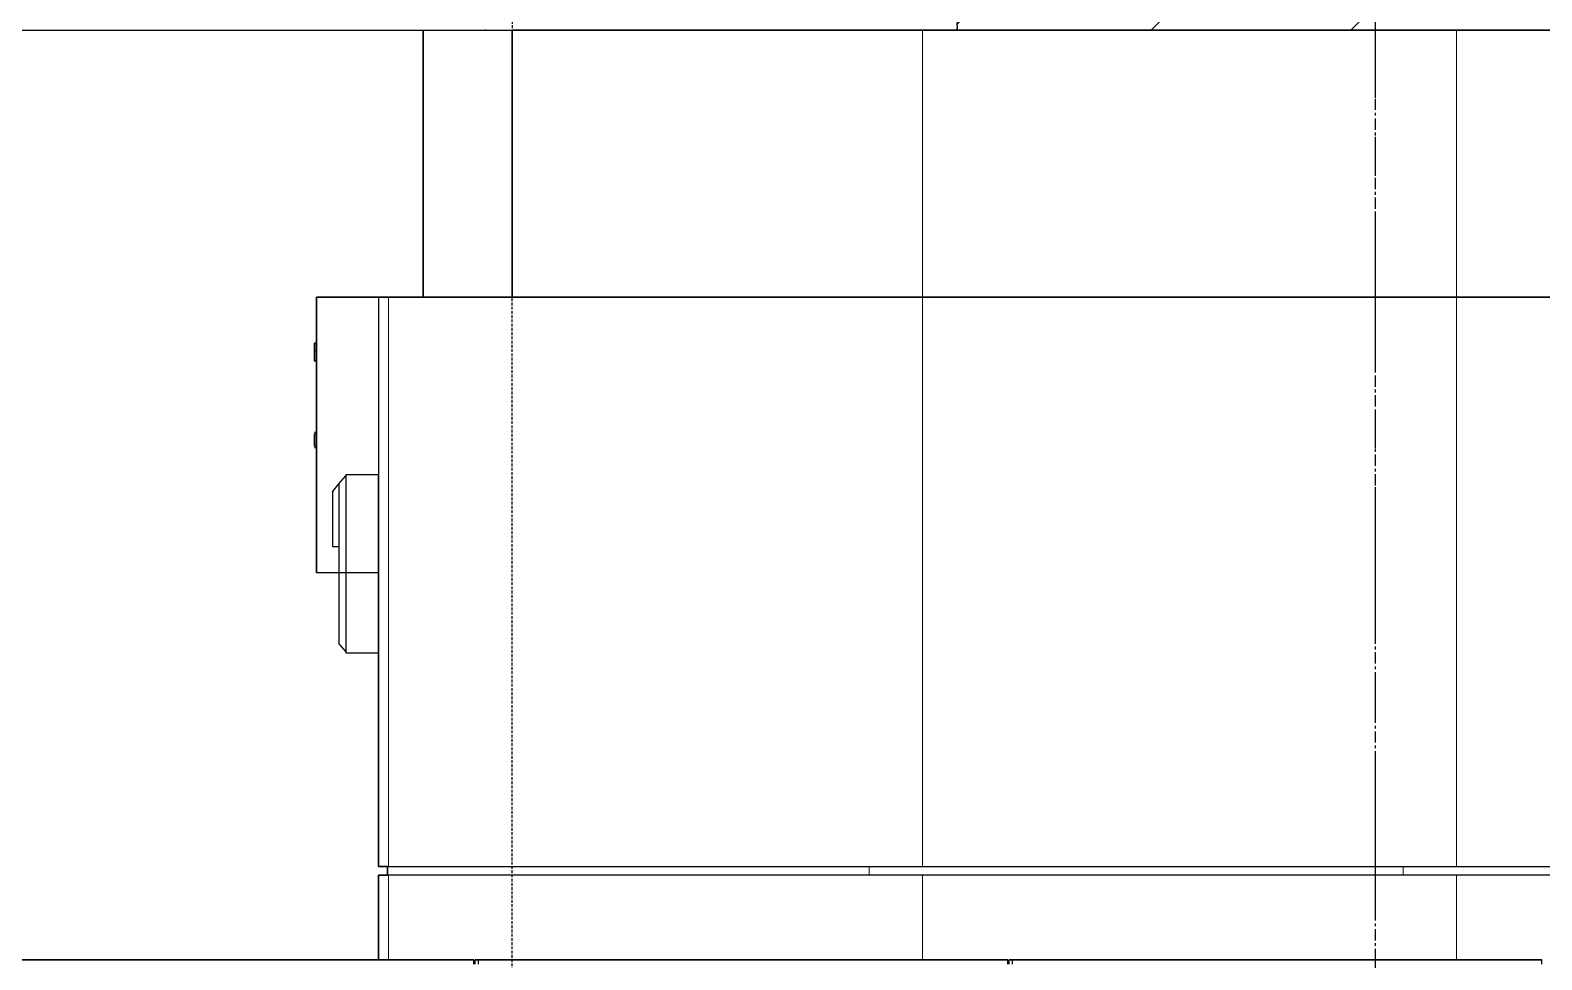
# Model space of a CAD drawing. Header units: millimetres. Extents: x -4391136 to -1798569, y -886572 to -291056.
# Drawn here: x -2376742 to -2375044, y -394585 to -393540 of the extents above; entities that cross this region are included whole.
import ezdxf
from ezdxf.enums import TextEntityAlignment as Align

# ---------------------------------------------------------------- set-up
doc = ezdxf.new("R2010")
doc.units = ezdxf.units.MM
doc.set_wipeout_variables(frame=1)
for name, pattern in [('CENTER', [50.8, 31.75, -6.35, 6.35, -6.35]), ('DPA_Hidden 100', [6, 4, -2]), ('Grid Line', [22.225, 12.7, -3.175, 3.175, -3.175]), ('HIDDEN2', [4.7625, 3.175, -1.5875]), ('TA_GL_000.70000', [1.925, 0.7, -0.175, 0.175, -0.175, 0.7]), ('TA_GL_005.00000', [13.75, 5, -1.25, 1.25, -1.25, 5])]:
    doc.linetypes.add(name, pattern=pattern)
doc.layers.add('000 - 0_HIDE_OBJ_FRAMING_DEF_DIMS', color=7, linetype='Continuous', plot=False)
for name, color, linetype in [('000 - 0_SYM_DWG_GRID-BUBBLE_MAIN_COLOR_1', 7, 'Continuous'), ('000 - 0_SYM_DWG_GRIDLINE_MAIN_COLOR_251', 7, 'Continuous'), ('000 - 0_SYM_DWG_LEVEL_TEXT', 7, 'Continuous'), ('000 - CONCRETE_COL_CUT_COLOR_5', 7, 'Continuous'), ('000 - CONCRETE_COL_WIPEOUT_', 7, 'Continuous'), ('000 - CONCRETE_EX_BUILDING_MAIN_COLOR_1', 7, 'Continuous'), ('000 - CONCRETE_EX_BUILDING_SUB_COLOR_251', 7, 'Continuous'), ('000 - GRID', 7, 'CENTER'), ('Xref-E1-E4$0$E4_Ent2-CRD$0$_Col', 7, 'Continuous')]:
    doc.layers.add(name, color=color, linetype=linetype)
doc.styles.add('Arial', font='arial.ttf', dxfattribs={"height": 1500})
doc.styles.add('Arial_1', font='arial.ttf', dxfattribs={"height": 2000})
doc.styles.add('TA', font='', dxfattribs={"height": 4.5})
doc.styles.get('TA').set_extended_font_data('Cordia New')

# ---------------------------------------------------------------- blocks, each defined once
blk = doc.blocks.new('*U2081')
at = {"layer": '000 - 0_SYM_DWG_GRIDLINE_MAIN_COLOR_251', "color": 7, "linetype": 'ByBlock', "ltscale": 5}
blk.add_line((20, 0), (-295.4, 0), dxfattribs=at)
at = {"color": 7, "style": 'TA', "flags": 1}
blk.add_attdef('LOCATION', (6, -6), '', height=4.5, rotation=270, dxfattribs=at)
at = {"layer": '000 - 0_SYM_DWG_GRID-BUBBLE_MAIN_COLOR_1', "color": 7, "style": 'Arial'}
blk.add_attdef('GRID-HEAD', text='', height=4, rotation=90, dxfattribs=at).set_placement((41.25, 0), align=Align.MIDDLE_CENTER)
blk = doc.blocks.new('*U1703')
at = {"color": 7}
blk.add_point((0, 0), dxfattribs=at)
at = {"layer": '000 - 0_SYM_DWG_LEVEL_TEXT', "color": 7, "style": 'Arial_1'}
for tag, p in [('LV_NAME_1', (-151.775, 11.925)), ('LV_NAME_2', (-151.787, 6.835)), ('LV_NAME_3', (-151.798, 1.744))]:
    blk.add_attdef(tag, p, '', height=3, dxfattribs=at)
blk = doc.blocks.new('*U2085')
at = {"layer": '000 - 0_SYM_DWG_GRIDLINE_MAIN_COLOR_251', "color": 7, "linetype": 'ByBlock', "ltscale": 5}
blk.add_line((20, 0), (-494.694, 0), dxfattribs=at)
at = {"layer": '000 - 0_SYM_DWG_GRIDLINE_MAIN_COLOR_251', "color": 7}
blk.add_point((0, 0), dxfattribs=at)
at = {"color": 7, "style": 'TA', "flags": 1}
blk.add_attdef('LOCATION', (6, -6), '', height=4.5, rotation=270, dxfattribs=at)
blk = doc.blocks.new('W-1-PP17-ENT2_REV00_20260527-170750_ELEVATION_4_DIMS')
at = {"color": 7, "xscale": 50, "yscale": 50, "zscale": 50}
blk.add_blockref('*U1703', (0, 102290), dxfattribs=at)
at = {"layer": '000 - 0_SYM_DWG_GRIDLINE_MAIN_COLOR_251', "color": 7, "linetype": 'TA_GL_005.00000', "xscale": 50, "yscale": 50, "zscale": 50, "rotation": 180}
blk.add_blockref('*U2085', (-1000, 102290), dxfattribs=at)
at = {"layer": '000 - GRID', "color": 7, "linetype": 'TA_GL_000.70000', "xscale": 50.00000000000038, "yscale": 50.00000000000038, "zscale": 50.00000000000038, "rotation": 270}
blk.add_blockref('*U2081', (0, 101070), dxfattribs=at)
blk = doc.blocks.new('W-1-PP17-ENT2_REV00_20260527-170750_ELEVATION_4_ST')
at = {"layer": '000 - CONCRETE_EX_BUILDING_SUB_COLOR_251', "lineweight": -3}
h = blk.add_hatch(dxfattribs=at)
h.set_pattern_fill('ANSI31', scale=50, style=0)
h.paths.add_polyline_path([(-470, 102290), (7230, 102290), (7230, 103500), (-470, 103500)])
at = {"layer": '000 - 0_HIDE_OBJ_FRAMING_DEF_DIMS', "color": 7, "linetype": 'Grid Line'}
blk.add_line((0, 100000), (0, 117795.9), dxfattribs=at)
at = {"layer": '000 - CONCRETE_EX_BUILDING_MAIN_COLOR_1', "color": 7, "linetype": 'HIDDEN2', "lineweight": -3}
for p, q in [((-470, 103500), (-470, 102290)), ((18583.4, 102290), (-970, 102290)), ((-970, 100790), (-970, 102290)), ((-470, 102290), (7230, 102290))]:
    blk.add_line(p, q, dxfattribs=at)
at = {"layer": 'Xref-E1-E4$0$E4_Ent2-CRD$0$_Col', "color": 7, "linetype": 'HIDDEN2', "lineweight": -3}
blk.add_lwpolyline([(-970, 114740), (-970, 102290), (-470, 102290), (-470, 114740)], dxfattribs=at)
blk = doc.blocks.new('DPA-AR_Rectangular - 300x500-29835762-ENTRANCE 2 - ENLARGE ELEVATION 4')
at = {"layer": '000 - CONCRETE_EX_BUILDING_MAIN_COLOR_1', "color": 7}
for p, q in [((495678.9, 102290), (496178.9, 102290)), ((496178.9, 102290), (495678.9, 102290))]:
    blk.add_line(p, q, dxfattribs=at)
blk = doc.blocks.new('DPA-AR_Rectangular - 300x500-V7-ENTRANCE 2 - ENLARGE ELEVATION 4')
at = {"layer": '000 - CONCRETE_EX_BUILDING_MAIN_COLOR_1', "color": 7}
blk.add_line((495978.9, 102290), (495778.9, 102290), dxfattribs=at)
blk = doc.blocks.new('DPA_DR-SG-SW-MESH_Ent2_flip room cal - D36_1100x2150 mm-33969435-ENTRANCE 2 - ENLARGE ELEVATION 4')
at = {"layer": '000 - CONCRETE_EX_BUILDING_MAIN_COLOR_1', "color": 7}
for p, q in [((495678.9, 102290), (495678.9, 101990)), ((495678.9, 101990), (495678.9, 102290)), ((495678.9, 102217.2), (495678.9, 101990)), ((495678.9, 102217.2), (495678.9, 101990))]:
    blk.add_line(p, q, dxfattribs=at)
blk = doc.blocks.new('Earth Pit - Earth Pit-19125014-ENTRANCE 2 - ENLARGE ELEVATION 4')
at = {"layer": '000 - CONCRETE_EX_BUILDING_MAIN_COLOR_1', "color": 7}
for p, q in [((495378.9, 101245), (495078.9, 101245)), ((495078.9, 101245), (495378.9, 101245)), ((495348.9, 101245), (495108.9, 101245)), ((495318.9, 101245), (495138.9, 101245)), ((495288.9, 101245), (495168.9, 101245)), ((495258.9, 101245), (495198.9, 101245))]:
    blk.add_line(p, q, dxfattribs=at)
blk = doc.blocks.new('ACM_TEST BOX - test box-29066912-ENTRANCE 2 - ENLARGE ELEVATION 4')
at = {"layer": '000 - CONCRETE_EX_BUILDING_MAIN_COLOR_1', "color": 7}
for p, q in [((495458.9, 101990), (495458.9, 101680)), ((495458.9, 101680), (495458.9, 101990)), ((495458.9, 101990), (495628.9, 101990)), ((495628.9, 101990), (495458.9, 101990)), ((495456.9, 101937.6), (495456.9, 101938.3)), ((495456.9, 101938.3), (495456.9, 101937.6)), ((495456.9, 101937), (495456.9, 101938.3)), ((495456.9, 101938.3), (495456.9, 101935.5)), ((495458.9, 101938.3), (495456.9, 101938.3)), ((495458.9, 101938.3), (495456.9, 101938.3)), ((495456.9, 101935.5), (495456.9, 101938)), ((495456.9, 101938), (495456.9, 101935.5)), ((495456.9, 101935.5), (495456.9, 101938)), ((495456.9, 101938), (495456.9, 101918.3)), ((495456.9, 101935.5), (495456.9, 101938)), ((495456.9, 101938), (495456.9, 101935.5)), ((495456.9, 101938), (495456.9, 101918.3)), ((495456.9, 101929), (495456.9, 101938)), ((495456.9, 101938), (495456.9, 101933)), ((495456.9, 101932.9), (495456.9, 101938)), ((495456.9, 101938), (495456.9, 101929)), ((495458.9, 101938), (495456.9, 101938)), ((495458.9, 101938), (495456.9, 101938)), ((495458.9, 101938), (495456.9, 101938)), ((495458.9, 101938), (495456.9, 101938)), ((495456.9, 101935.5), (495456.9, 101937.6)), ((495456.9, 101937.6), (495456.9, 101935.7)), ((495456.9, 101935.6), (495456.9, 101937.4)), ((495456.9, 101933.4), (495456.9, 101937)), ((495456.9, 101935), (495456.9, 101935.8)), ((495456.9, 101935.8), (495456.9, 101935)), ((495456.9, 101934), (495456.9, 101935.8)), ((495456.9, 101935.8), (495456.9, 101934.9)), ((495456.9, 101935.7), (495456.9, 101932.9)), ((495456.9, 101933.1), (495456.9, 101935.6)), ((495456.9, 101918.3), (495456.9, 101935.5)), ((495456.9, 101935.5), (495456.9, 101918.3)), ((495456.9, 101929.7), (495456.9, 101935.5)), ((495456.9, 101932.4), (495456.9, 101935.5)), ((495456.9, 101918.3), (495456.9, 101935.5)), ((495456.9, 101935.5), (495456.9, 101918.3)), ((495456.9, 101930), (495456.9, 101935.5)), ((495456.9, 101935.5), (495456.9, 101927.9)), ((495456.9, 101935.3), (495456.9, 101934.3)), ((495456.9, 101932.9), (495456.9, 101935)), ((495456.9, 101935), (495456.9, 101932.4)), ((495456.9, 101934.9), (495456.9, 101932.2)), ((495456.9, 101934.3), (495456.9, 101932.7)), ((495456.9, 101927.9), (495456.9, 101934)), ((495458.9, 101937.6), (495458.9, 101938.3)), ((495458.9, 101938.3), (495458.9, 101937.6)), ((495458.9, 101935.5), (495458.9, 101938.3)), ((495458.9, 101938.3), (495458.9, 101937)), ((495458.9, 101935.5), (495458.9, 101938)), ((495458.9, 101938), (495458.9, 101935.5)), ((495458.9, 101918.3), (495458.9, 101938)), ((495458.9, 101938), (495458.9, 101935.5)), ((495458.9, 101935.5), (495458.9, 101938)), ((495458.9, 101938), (495458.9, 101935.5)), ((495458.9, 101918.3), (495458.9, 101938)), ((495458.9, 101929), (495458.9, 101938)), ((495458.9, 101938), (495458.9, 101932.9)), ((495458.9, 101933), (495458.9, 101938)), ((495458.9, 101938), (495458.9, 101929)), ((495458.9, 101935.7), (495458.9, 101937.6)), ((495458.9, 101937.6), (495458.9, 101935.5)), ((495458.9, 101937.4), (495458.9, 101935.6)), ((495458.9, 101937), (495458.9, 101933.4)), ((495458.9, 101935), (495458.9, 101935.8)), ((495458.9, 101935.8), (495458.9, 101935)), ((495458.9, 101934.9), (495458.9, 101935.8)), ((495458.9, 101935.8), (495458.9, 101934)), ((495458.9, 101932.9), (495458.9, 101935.7)), ((495458.9, 101935.6), (495458.9, 101933.1)), ((495458.9, 101918.3), (495458.9, 101935.5)), ((495458.9, 101935.5), (495458.9, 101918.3)), ((495458.9, 101935.5), (495458.9, 101929.7)), ((495458.9, 101935.5), (495458.9, 101932.4)), ((495458.9, 101918.3), (495458.9, 101935.5)), ((495458.9, 101935.5), (495458.9, 101918.3)), ((495458.9, 101935.5), (495458.9, 101930)), ((495458.9, 101927.9), (495458.9, 101935.5)), ((495458.9, 101934.3), (495458.9, 101935.3)), ((495458.9, 101932.4), (495458.9, 101935)), ((495458.9, 101935), (495458.9, 101932.9)), ((495458.9, 101932.2), (495458.9, 101934.9)), ((495458.9, 101932.7), (495458.9, 101934.3)), ((495458.9, 101934), (495458.9, 101927.9)), ((495456.9, 101928.1), (495456.9, 101933.4)), ((495456.9, 101930.8), (495456.9, 101933.1)), ((495456.9, 101933), (495456.9, 101931)), ((495456.9, 101931.2), (495456.9, 101932.9)), ((495456.9, 101932.9), (495456.9, 101930.4)), ((495456.9, 101931), (495456.9, 101932.9)), ((495456.9, 101932.7), (495456.9, 101931.1)), ((495456.9, 101932.2), (495456.9, 101928.1)), ((495456.9, 101929.9), (495456.9, 101931.2)), ((495456.9, 101931.1), (495456.9, 101930.2)), ((495456.9, 101929.1), (495456.9, 101930.8)), ((495456.9, 101930.4), (495456.9, 101928.6)), ((495456.9, 101928.6), (495456.9, 101929.9)), ((495456.9, 101927.2), (495456.9, 101929.7)), ((495456.9, 101927.2), (495456.9, 101929.1)), ((495456.9, 101918.3), (495456.9, 101929)), ((495456.9, 101929), (495456.9, 101918.3)), ((495458.9, 101929), (495456.9, 101929)), ((495458.9, 101929), (495456.9, 101929)), ((495456.9, 101926.6), (495456.9, 101928.6)), ((495456.9, 101928.6), (495456.9, 101927.4)), ((495456.9, 101928.1), (495456.9, 101922.4)), ((495456.9, 101922.8), (495456.9, 101928.1)), ((495456.9, 101922.4), (495456.9, 101927.9)), ((495456.9, 101927.9), (495456.9, 101923)), ((495456.9, 101920.8), (495456.9, 101927.5)), ((495456.9, 101927.4), (495456.9, 101926.4)), ((495456.9, 101920.8), (495456.9, 101927.2)), ((495456.9, 101927.2), (495456.9, 101926.1)), ((495456.9, 101924.2), (495456.9, 101927.2)), ((495456.9, 101925.3), (495456.9, 101926.9)), ((495456.9, 101926.9), (495456.9, 101925.4)), ((495456.9, 101923.8), (495456.9, 101926.6)), ((495456.9, 101926.4), (495456.9, 101925.3)), ((495456.9, 101926.1), (495456.9, 101924.1)), ((495456.9, 101925.4), (495456.9, 101918.3)), ((495456.9, 101925.3), (495456.9, 101923.8)), ((495456.9, 101918.3), (495456.9, 101925.3)), ((495456.9, 101925.1), (495456.9, 101921.3)), ((495456.9, 101922.6), (495456.9, 101925.1)), ((495456.9, 101921.5), (495456.9, 101924.2)), ((495456.9, 101924.1), (495456.9, 101921.4)), ((495456.9, 101920.9), (495456.9, 101923.8)), ((495456.9, 101923.8), (495456.9, 101922.1)), ((495456.9, 101923), (495456.9, 101919.3)), ((495456.9, 101919.2), (495456.9, 101922.8)), ((495456.9, 101921), (495456.9, 101922.6)), ((495456.9, 101922.4), (495456.9, 101920.4)), ((495456.9, 101920.4), (495456.9, 101922.4)), ((495456.9, 101922.1), (495456.9, 101920.9)), ((495456.9, 101919.6), (495456.9, 101921.5)), ((495456.9, 101921.3), (495456.9, 101918.8)), ((495456.9, 101920.4), (495456.9, 101921)), ((495456.9, 101918.8), (495456.9, 101920.9)), ((495456.9, 101918.3), (495456.9, 101920.8)), ((495456.9, 101918.6), (495456.9, 101919.6)), ((495456.9, 101919.3), (495456.9, 101918)), ((495456.9, 101918), (495456.9, 101919.2)), ((495456.9, 101918.8), (495456.9, 101918)), ((495456.9, 101918), (495456.9, 101918.8)), ((495456.9, 101918.3), (495458.9, 101918.3)), ((495458.9, 101918.3), (495456.9, 101918.3)), ((495458.9, 101918.3), (495456.9, 101918.3)), ((495458.9, 101918.3), (495456.9, 101918.3)), ((495458.9, 101918), (495456.9, 101918)), ((495458.9, 101918), (495456.9, 101918)), ((495458.9, 101933.4), (495458.9, 101928.1)), ((495458.9, 101933.1), (495458.9, 101930.8)), ((495458.9, 101931), (495458.9, 101933)), ((495458.9, 101930.4), (495458.9, 101932.9)), ((495458.9, 101932.9), (495458.9, 101931.2)), ((495458.9, 101932.9), (495458.9, 101931)), ((495458.9, 101931.1), (495458.9, 101932.7)), ((495458.9, 101928.1), (495458.9, 101932.2)), ((495458.9, 101931.2), (495458.9, 101929.9)), ((495458.9, 101930.2), (495458.9, 101931.1)), ((495458.9, 101930.8), (495458.9, 101929.1)), ((495458.9, 101928.6), (495458.9, 101930.4)), ((495458.9, 101929.9), (495458.9, 101928.6)), ((495458.9, 101929.7), (495458.9, 101927.2)), ((495458.9, 101929.1), (495458.9, 101927.2)), ((495458.9, 101918.3), (495458.9, 101929)), ((495458.9, 101929), (495458.9, 101918.3)), ((495458.9, 101927.4), (495458.9, 101928.6)), ((495458.9, 101928.6), (495458.9, 101926.6)), ((495458.9, 101928.1), (495458.9, 101922.8)), ((495458.9, 101922.4), (495458.9, 101928.1)), ((495458.9, 101923), (495458.9, 101927.9)), ((495458.9, 101927.9), (495458.9, 101922.4)), ((495458.9, 101927.5), (495458.9, 101920.8)), ((495458.9, 101926.4), (495458.9, 101927.4)), ((495458.9, 101927.2), (495458.9, 101920.8)), ((495458.9, 101926.1), (495458.9, 101927.2)), ((495458.9, 101927.2), (495458.9, 101924.2)), ((495458.9, 101925.4), (495458.9, 101926.9)), ((495458.9, 101926.9), (495458.9, 101925.3)), ((495458.9, 101926.6), (495458.9, 101923.8)), ((495458.9, 101925.3), (495458.9, 101926.4)), ((495458.9, 101924.1), (495458.9, 101926.1)), ((495458.9, 101918.3), (495458.9, 101925.4)), ((495458.9, 101923.8), (495458.9, 101925.3)), ((495458.9, 101925.3), (495458.9, 101918.3)), ((495458.9, 101925.1), (495458.9, 101922.6)), ((495458.9, 101921.3), (495458.9, 101925.1)), ((495458.9, 101924.2), (495458.9, 101921.5)), ((495458.9, 101921.4), (495458.9, 101924.1)), ((495458.9, 101922.1), (495458.9, 101923.8)), ((495458.9, 101923.8), (495458.9, 101920.9)), ((495458.9, 101919.3), (495458.9, 101923)), ((495458.9, 101922.8), (495458.9, 101919.2)), ((495458.9, 101922.6), (495458.9, 101921)), ((495458.9, 101922.4), (495458.9, 101920.4)), ((495458.9, 101920.4), (495458.9, 101922.4)), ((495458.9, 101920.9), (495458.9, 101922.1)), ((495458.9, 101921.5), (495458.9, 101919.6)), ((495458.9, 101918.8), (495458.9, 101921.3)), ((495458.9, 101921), (495458.9, 101920.4)), ((495458.9, 101920.9), (495458.9, 101918.8)), ((495458.9, 101920.8), (495458.9, 101918.3)), ((495458.9, 101919.6), (495458.9, 101918.6)), ((495458.9, 101918), (495458.9, 101919.3)), ((495458.9, 101919.2), (495458.9, 101918)), ((495458.9, 101918.8), (495458.9, 101918)), ((495458.9, 101918), (495458.9, 101918.8)), ((495458.9, 101837.8), (495456.9, 101837.8)), ((495456.9, 101829.3), (495456.9, 101836.6)), ((495456.9, 101836.6), (495456.9, 101829.3)), ((495458.9, 101835.9), (495456.9, 101835.9)), ((495456.9, 101829.3), (495456.9, 101835.7)), ((495456.9, 101835.7), (495456.9, 101829.3)), ((495458.9, 101829.3), (495458.9, 101837.5)), ((495458.9, 101837.5), (495458.9, 101829.3)), ((495458.9, 101829.3), (495458.9, 101836.6)), ((495458.9, 101836.6), (495458.9, 101829.3)), ((495458.9, 101829.3), (495458.9, 101835.7)), ((495458.9, 101835.7), (495458.9, 101829.3)), ((495456.9, 101830), (495456.9, 101828.5)), ((495456.9, 101828.5), (495456.9, 101830)), ((495456.9, 101829.3), (495456.9, 101829.3)), ((495456.9, 101829.3), (495456.9, 101829.3)), ((495456.9, 101829.3), (495456.9, 101822)), ((495456.9, 101822), (495456.9, 101829.3)), ((495456.9, 101829.3), (495456.9, 101823)), ((495456.9, 101823), (495456.9, 101829.3)), ((495456.9, 101822.8), (495458.9, 101822.8)), ((495456.9, 101820.8), (495458.9, 101820.8)), ((495458.9, 101830), (495458.9, 101828.5)), ((495458.9, 101828.5), (495458.9, 101830)), ((495458.9, 101829.3), (495458.9, 101821.1)), ((495458.9, 101821.1), (495458.9, 101829.3)), ((495458.9, 101829.3), (495458.9, 101822)), ((495458.9, 101822), (495458.9, 101829.3)), ((495458.9, 101829.3), (495458.9, 101823)), ((495458.9, 101823), (495458.9, 101829.3)), ((495528.9, 101680), (495458.9, 101680)), ((495528.9, 101680), (495458.9, 101680))]:
    blk.add_line(p, q, dxfattribs=at)
blk = doc.blocks.new('DPA_Drainage Gutter_Landscape PP17_REV B - DPA_Drainage Gutter_Landscape PP17_REV B-36085769-ENTRANCE 2 - ENLARGE ELEVATION 4')
at = {"layer": '000 - CONCRETE_EX_BUILDING_MAIN_COLOR_1', "color": 7}
for p, q in [((495632.7, 101245), (495037.7, 101245)), ((495041, 101245), (495636, 101245)), ((495146.9, 101245), (495116.9, 101245)), ((495118.4, 101245), (495148.4, 101245)), ((495148.3, 101245), (495118.4, 101245)), ((495149.9, 101245), (495119.9, 101245)), ((495148.3, 101245), (495146.9, 101245)), ((495148.4, 101245), (495149.9, 101245)), ((495155.3, 101245), (495153.9, 101245)), ((495153.9, 101245), (495183.9, 101245)), ((495155.3, 101245), (495185.3, 101245)), ((495156.9, 101245), (495155.4, 101245)), ((495155.4, 101245), (495185.4, 101245)), ((495186.9, 101245), (495156.9, 101245)), ((495185.3, 101245), (495183.9, 101245)), ((495185.4, 101245), (495186.9, 101245)), ((495192.3, 101245), (495190.9, 101245)), ((495220.9, 101245), (495190.9, 101245)), ((495222.3, 101245), (495192.3, 101245)), ((495193.9, 101245), (495192.4, 101245)), ((495192.4, 101245), (495222.4, 101245)), ((495223.9, 101245), (495193.9, 101245)), ((495222.3, 101245), (495220.9, 101245)), ((495222.4, 101245), (495223.9, 101245)), ((495229.3, 101245), (495227.9, 101245)), ((495227.9, 101245), (495257.9, 101245)), ((495229.3, 101245), (495259.3, 101245)), ((495230.9, 101245), (495229.4, 101245)), ((495229.4, 101245), (495259.4, 101245)), ((495260.9, 101245), (495230.9, 101245)), ((495259.3, 101245), (495257.9, 101245)), ((495259.4, 101245), (495260.9, 101245)), ((495266.3, 101245), (495264.9, 101245)), ((495294.9, 101245), (495264.9, 101245)), ((495296.3, 101245), (495266.3, 101245)), ((495267.9, 101245), (495266.4, 101245)), ((495266.4, 101245), (495296.4, 101245)), ((495297.9, 101245), (495267.9, 101245)), ((495296.3, 101245), (495294.9, 101245)), ((495296.4, 101245), (495297.9, 101245)), ((495303.3, 101245), (495301.9, 101245)), ((495301.9, 101245), (495331.9, 101245)), ((495303.3, 101245), (495333.3, 101245)), ((495304.9, 101245), (495303.4, 101245)), ((495303.4, 101245), (495333.4, 101245)), ((495334.9, 101245), (495304.9, 101245)), ((495333.3, 101245), (495331.9, 101245)), ((495333.4, 101245), (495334.9, 101245)), ((495338.9, 101245), (495368.9, 101245)), ((495338.9, 101245), (495340.3, 101245)), ((495340.3, 101245), (495370.3, 101245)), ((495341.9, 101245), (495340.4, 101245)), ((495340.4, 101245), (495370.4, 101245)), ((495371.9, 101245), (495341.9, 101245)), ((495368.9, 101245), (495370.3, 101245)), ((495370.4, 101245), (495371.9, 101245)), ((495375.9, 101245), (495377.3, 101245)), ((495405.9, 101245), (495375.9, 101245)), ((495407.3, 101245), (495377.3, 101245)), ((495377.4, 101245), (495407.4, 101245)), ((495378.9, 101245), (495377.4, 101245)), ((495408.9, 101245), (495378.9, 101245)), ((495405.9, 101245), (495407.3, 101245)), ((495407.4, 101245), (495408.9, 101245)), ((495412.9, 101245), (495442.9, 101245)), ((495412.9, 101245), (495414.3, 101245)), ((495414.3, 101245), (495444.3, 101245)), ((495415.9, 101245), (495414.4, 101245)), ((495414.4, 101245), (495444.4, 101245)), ((495445.9, 101245), (495415.9, 101245)), ((495442.9, 101245), (495444.3, 101245)), ((495444.4, 101245), (495445.9, 101245)), ((495449.9, 101245), (495451.3, 101245)), ((495479.9, 101245), (495449.9, 101245)), ((495481.3, 101245), (495451.3, 101245)), ((495451.4, 101245), (495481.4, 101245)), ((495452.9, 101245), (495451.4, 101245)), ((495482.9, 101245), (495452.9, 101245)), ((495479.9, 101245), (495481.3, 101245)), ((495481.9, 101245), (495482.9, 101245)), ((495486.9, 101245), (495516.9, 101245)), ((495486.9, 101245), (495488.3, 101245)), ((495488.3, 101245), (495518.3, 101245)), ((495489.9, 101245), (495488.4, 101245)), ((495488.4, 101245), (495518.4, 101245)), ((495519.9, 101245), (495489.9, 101245)), ((495516.9, 101245), (495518.3, 101245)), ((495518.4, 101245), (495519.9, 101245)), ((495523.9, 101245), (495525.3, 101245)), ((495553.9, 101245), (495523.9, 101245)), ((495555.3, 101245), (495525.3, 101245)), ((495525.4, 101245), (495555.4, 101245)), ((495526.9, 101245), (495525.4, 101245)), ((495556.9, 101245), (495526.9, 101245)), ((495553.9, 101245), (495555.3, 101245)), ((495555.4, 101245), (495556.9, 101245)), ((495560.9, 101245), (495590.9, 101245)), ((495560.9, 101245), (495562.3, 101245)), ((495562.3, 101245), (495592.3, 101245)), ((495563.9, 101245), (495562.4, 101245)), ((495562.4, 101245), (495592.4, 101245)), ((495593.9, 101245), (495563.9, 101245)), ((495590.9, 101245), (495592.3, 101245)), ((495592.4, 101245), (495593.9, 101245)), ((495597.9, 101245), (495625.9, 101245)), ((495599.3, 101245), (495597.9, 101245)), ((495627.3, 101245), (495599.3, 101245)), ((495600.9, 101245), (495599.4, 101245)), ((495599.4, 101245), (495627.4, 101245)), ((495628.9, 101245), (495600.9, 101245)), ((495625.9, 101245), (495627.3, 101245)), ((495627.4, 101245), (495628.9, 101245)), ((495636, 101245), (495632.7, 101245)), ((495636, 101240), (495636, 101245)), ((496232.4, 101245), (495637.4, 101245)), ((495637.4, 101245), (495640.8, 101245)), ((495637.4, 101240), (495637.4, 101245)), ((495640.8, 101245), (496235.8, 101245)), ((495640.8, 101245), (495640.8, 101240)), ((495646.1, 101245), (495644.6, 101245)), ((495644.6, 101245), (495672.6, 101245)), ((495674.1, 101245), (495646.1, 101245)), ((495647.7, 101245), (495646.2, 101245)), ((495646.2, 101245), (495674.2, 101245)), ((495675.7, 101245), (495647.7, 101245)), ((495672.6, 101245), (495674.1, 101245)), ((495674.2, 101245), (495675.7, 101245)), ((495681.1, 101245), (495679.6, 101245)), ((495679.6, 101245), (495709.6, 101245)), ((495681.1, 101245), (495711.1, 101245)), ((495682.7, 101245), (495681.2, 101245)), ((495681.2, 101245), (495711.2, 101245)), ((495712.7, 101245), (495682.7, 101245)), ((495711.1, 101245), (495709.6, 101245)), ((495711.2, 101245), (495712.7, 101245)), ((495718.1, 101245), (495716.6, 101245)), ((495746.6, 101245), (495716.6, 101245)), ((495748.1, 101245), (495718.1, 101245)), ((495719.7, 101245), (495718.2, 101245)), ((495718.2, 101245), (495748.2, 101245)), ((495749.7, 101245), (495719.7, 101245)), ((495748.1, 101245), (495746.6, 101245)), ((495748.2, 101245), (495749.7, 101245)), ((495755.1, 101245), (495753.6, 101245)), ((495753.6, 101245), (495783.6, 101245)), ((495755.1, 101245), (495785.1, 101245)), ((495756.7, 101245), (495755.2, 101245)), ((495755.2, 101245), (495785.2, 101245)), ((495786.6, 101245), (495756.7, 101245)), ((495785.1, 101245), (495783.6, 101245)), ((495785.2, 101245), (495786.6, 101245)), ((495792.1, 101245), (495790.6, 101245)), ((495820.6, 101245), (495790.6, 101245)), ((495822.1, 101245), (495792.1, 101245)), ((495793.6, 101245), (495792.2, 101245)), ((495792.2, 101245), (495822.2, 101245)), ((495823.6, 101245), (495793.6, 101245)), ((495822.1, 101245), (495820.6, 101245)), ((495822.2, 101245), (495823.6, 101245)), ((495829.1, 101245), (495827.6, 101245)), ((495827.6, 101245), (495857.6, 101245)), ((495829.1, 101245), (495859.1, 101245)), ((495830.6, 101245), (495829.2, 101245)), ((495829.2, 101245), (495859.2, 101245)), ((495860.6, 101245), (495830.6, 101245)), ((495859.1, 101245), (495857.6, 101245)), ((495859.2, 101245), (495860.6, 101245)), ((495866.1, 101245), (495864.6, 101245)), ((495894.6, 101245), (495864.6, 101245)), ((495896.1, 101245), (495866.1, 101245)), ((495867.6, 101245), (495866.2, 101245)), ((495866.2, 101245), (495896.2, 101245)), ((495897.6, 101245), (495867.6, 101245)), ((495896.1, 101245), (495894.6, 101245)), ((495896.2, 101245), (495897.6, 101245)), ((495903.1, 101245), (495901.6, 101245)), ((495901.6, 101245), (495931.6, 101245)), ((495903.1, 101245), (495933.1, 101245)), ((495904.6, 101245), (495903.2, 101245)), ((495903.2, 101245), (495933.2, 101245)), ((495934.6, 101245), (495904.6, 101245)), ((495933.1, 101245), (495931.6, 101245)), ((495933.2, 101245), (495934.6, 101245)), ((495938.6, 101245), (495968.6, 101245)), ((495938.6, 101245), (495940.1, 101245)), ((495940.1, 101245), (495969.6, 101245)), ((495941.6, 101245), (495940.2, 101245)), ((495940.2, 101245), (495970.2, 101245)), ((495971.6, 101245), (495941.6, 101245)), ((495968.6, 101245), (495969.6, 101245)), ((495970.2, 101245), (495971.6, 101245)), ((495975.6, 101245), (495977.1, 101245)), ((496005.6, 101245), (495975.6, 101245)), ((496007.1, 101245), (495977.1, 101245)), ((495977.2, 101245), (496007.2, 101245)), ((495978.6, 101245), (495977.2, 101245)), ((496008.6, 101245), (495978.6, 101245)), ((496005.6, 101245), (496007.1, 101245)), ((496007.2, 101245), (496008.6, 101245)), ((496012.6, 101245), (496042.6, 101245)), ((496012.6, 101245), (496014.1, 101245)), ((496014.1, 101245), (496044.1, 101245)), ((496015.6, 101245), (496014.2, 101245)), ((496014.2, 101245), (496044.2, 101245)), ((496045.6, 101245), (496015.6, 101245)), ((496042.6, 101245), (496044.1, 101245)), ((496044.2, 101245), (496045.6, 101245)), ((496049.6, 101245), (496051.1, 101245)), ((496079.6, 101245), (496049.6, 101245)), ((496081.1, 101245), (496051.1, 101245)), ((496051.2, 101245), (496081.2, 101245)), ((496052.6, 101245), (496051.2, 101245)), ((496082.6, 101245), (496052.6, 101245)), ((496079.6, 101245), (496081.1, 101245)), ((496081.2, 101245), (496082.6, 101245)), ((496086.6, 101245), (496116.6, 101245)), ((496086.6, 101245), (496088.1, 101245)), ((496088.1, 101245), (496118.1, 101245)), ((496089.6, 101245), (496088.2, 101245)), ((496088.2, 101245), (496118.2, 101245)), ((496119.6, 101245), (496089.6, 101245)), ((496116.6, 101245), (496118.1, 101245)), ((496118.2, 101245), (496119.6, 101245)), ((496123.6, 101245), (496125.1, 101245)), ((496153.6, 101245), (496123.6, 101245)), ((496155.1, 101245), (496125.1, 101245)), ((496125.2, 101245), (496155.2, 101245)), ((496126.6, 101245), (496125.2, 101245)), ((496156.6, 101245), (496126.6, 101245)), ((496153.6, 101245), (496155.1, 101245)), ((496155.2, 101245), (496156.6, 101245)), ((496160.6, 101245), (496190.6, 101245)), ((496160.6, 101245), (496162.1, 101245)), ((496162.1, 101245), (496192.1, 101245)), ((496163.6, 101245), (496162.2, 101245)), ((496162.2, 101245), (496192.2, 101245)), ((496193.6, 101245), (496163.6, 101245)), ((496190.6, 101245), (496192.1, 101245)), ((496192.2, 101245), (496193.6, 101245)), ((496197.6, 101245), (496225.6, 101245)), ((496199.1, 101245), (496197.6, 101245)), ((496227.1, 101245), (496199.1, 101245)), ((496200.6, 101245), (496199.2, 101245)), ((496199.2, 101245), (496227.2, 101245)), ((496228.6, 101245), (496200.6, 101245)), ((496225.6, 101245), (496227.1, 101245)), ((496227.2, 101245), (496228.6, 101245)), ((496235.8, 101245), (496232.4, 101245)), ((496235.8, 101240), (496235.8, 101245)), ((496832.2, 101245), (496237.2, 101245)), ((496237.2, 101245), (496240.6, 101245)), ((496237.2, 101240), (496237.2, 101245)), ((496240.6, 101245), (496835.6, 101245)), ((496240.6, 101245), (496240.6, 101240)), ((496245.9, 101245), (496244.4, 101245)), ((496244.4, 101245), (496272.4, 101245)), ((496273.9, 101245), (496245.9, 101245)), ((496247.4, 101245), (496245.9, 101245)), ((496245.9, 101245), (496273.9, 101245)), ((496275.4, 101245), (496247.4, 101245)), ((496272.4, 101245), (496273.9, 101245)), ((496273.9, 101245), (496275.4, 101245)), ((496280.9, 101245), (496279.4, 101245)), ((496279.4, 101245), (496309.4, 101245)), ((496282.4, 101245), (496280.9, 101245)), ((496280.9, 101245), (496310.9, 101245)), ((496280.9, 101245), (496310.9, 101245)), ((496312.4, 101245), (496282.4, 101245)), ((496310.9, 101245), (496309.4, 101245)), ((496310.9, 101245), (496312.4, 101245)), ((496317.9, 101245), (496316.4, 101245)), ((496346.4, 101245), (496316.4, 101245)), ((496319.4, 101245), (496317.9, 101245)), ((496317.9, 101245), (496347.9, 101245)), ((496347.9, 101245), (496317.9, 101245)), ((496349.4, 101245), (496319.4, 101245)), ((496347.9, 101245), (496346.4, 101245)), ((496347.9, 101245), (496349.4, 101245)), ((496354.9, 101245), (496353.4, 101245)), ((496353.4, 101245), (496383.4, 101245)), ((496356.4, 101245), (496354.9, 101245)), ((496354.9, 101245), (496384.9, 101245)), ((496354.9, 101245), (496384.9, 101245)), ((496386.4, 101245), (496356.4, 101245)), ((496384.9, 101245), (496383.4, 101245)), ((496384.9, 101245), (496386.4, 101245)), ((496391.9, 101245), (496390.4, 101245)), ((496420.4, 101245), (496390.4, 101245)), ((496393.4, 101245), (496391.9, 101245)), ((496391.9, 101245), (496421.9, 101245)), ((496421.9, 101245), (496391.9, 101245)), ((496423.4, 101245), (496393.4, 101245)), ((496421.9, 101245), (496420.4, 101245)), ((496421.9, 101245), (496423.4, 101245)), ((496428.9, 101245), (496427.4, 101245)), ((496427.4, 101245), (496457.2, 101245)), ((496430.4, 101245), (496428.9, 101245)), ((496428.9, 101245), (496458.9, 101245)), ((496428.9, 101245), (496458.9, 101245)), ((496460.4, 101245), (496430.4, 101245)), ((496458.9, 101245), (496457.4, 101245)), ((496458.9, 101245), (496460.4, 101245)), ((496465.9, 101245), (496464.4, 101245)), ((496494.4, 101245), (496464.4, 101245)), ((496467.4, 101245), (496465.9, 101245)), ((496465.9, 101245), (496495.9, 101245)), ((496495.9, 101245), (496465.9, 101245)), ((496497.4, 101245), (496467.4, 101245)), ((496495.9, 101245), (496494.4, 101245)), ((496495.9, 101245), (496497.4, 101245)), ((496502.9, 101245), (496501.4, 101245)), ((496501.4, 101245), (496531.4, 101245)), ((496504.4, 101245), (496502.9, 101245)), ((496502.9, 101245), (496532.9, 101245)), ((496502.9, 101245), (496532.9, 101245)), ((496534.4, 101245), (496504.4, 101245)), ((496532.9, 101245), (496531.4, 101245)), ((496532.9, 101245), (496534.4, 101245)), ((496538.4, 101245), (496568.4, 101245)), ((496538.4, 101245), (496539.9, 101245)), ((496541.4, 101245), (496539.9, 101245)), ((496539.9, 101245), (496569.9, 101245)), ((496539.9, 101245), (496569.9, 101245)), ((496571.4, 101245), (496541.4, 101245)), ((496568.4, 101245), (496569.9, 101245)), ((496569.9, 101245), (496571.4, 101245)), ((496575.4, 101245), (496576.9, 101245)), ((496605.4, 101245), (496575.4, 101245)), ((496576.9, 101245), (496606.9, 101245)), ((496578.4, 101245), (496576.9, 101245)), ((496606.9, 101245), (496576.9, 101245)), ((496608.4, 101245), (496578.4, 101245)), ((496605.4, 101245), (496606.9, 101245)), ((496606.9, 101245), (496608.4, 101245)), ((496612.4, 101245), (496642.4, 101245)), ((496612.4, 101245), (496613.9, 101245)), ((496615.4, 101245), (496613.9, 101245)), ((496613.9, 101245), (496643.9, 101245)), ((496613.9, 101245), (496643.9, 101245)), ((496645.4, 101245), (496615.4, 101245)), ((496642.4, 101245), (496643.9, 101245)), ((496643.9, 101245), (496645.4, 101245)), ((496649.4, 101245), (496650.9, 101245)), ((496679.4, 101245), (496649.4, 101245)), ((496650.9, 101245), (496680.9, 101245)), ((496652.4, 101245), (496650.9, 101245)), ((496680.9, 101245), (496650.9, 101245)), ((496682.4, 101245), (496652.4, 101245)), ((496679.4, 101245), (496680.9, 101245)), ((496680.9, 101245), (496682.4, 101245)), ((496686.4, 101245), (496716.4, 101245)), ((496686.4, 101245), (496687.9, 101245)), ((496689.4, 101245), (496687.9, 101245)), ((496687.9, 101245), (496717.9, 101245)), ((496687.9, 101245), (496717.9, 101245)), ((496719.4, 101245), (496689.4, 101245)), ((496716.4, 101245), (496717.9, 101245)), ((496717.9, 101245), (496719.4, 101245)), ((496723.4, 101245), (496724.9, 101245)), ((496753.4, 101245), (496723.4, 101245)), ((496724.9, 101245), (496754.9, 101245)), ((496726.4, 101245), (496724.9, 101245)), ((496754.9, 101245), (496724.9, 101245)), ((496756.4, 101245), (496726.4, 101245)), ((496753.4, 101245), (496754.9, 101245)), ((496754.9, 101245), (496756.4, 101245)), ((496760.4, 101245), (496790.4, 101245)), ((496760.4, 101245), (496761.9, 101245)), ((496763.4, 101245), (496761.9, 101245)), ((496761.9, 101245), (496791.9, 101245)), ((496761.9, 101245), (496791.9, 101245)), ((496793.4, 101245), (496763.4, 101245)), ((496790.4, 101245), (496791.9, 101245)), ((496791.9, 101245), (496793.4, 101245)), ((496797.4, 101245), (496825.4, 101245)), ((496798.9, 101245), (496797.4, 101245)), ((496826.9, 101245), (496798.9, 101245)), ((496800.4, 101245), (496798.9, 101245)), ((496798.9, 101245), (496826.9, 101245)), ((496828.4, 101245), (496800.4, 101245)), ((496825.4, 101245), (496826.9, 101245)), ((496826.9, 101245), (496828.4, 101245)), ((496835.6, 101245), (496832.2, 101245)), ((496835.6, 101240), (496835.6, 101245))]:
    blk.add_line(p, q, dxfattribs=at)
blk = doc.blocks.new('DPA_Drainage Gutter_Landscape PP17_REV B - DPA_Drainage Gutter_Landscape PP17_REV B-V128-ENTRANCE 2 - ENLARGE ELEVATION 4')
at = {"layer": '000 - CONCRETE_EX_BUILDING_MAIN_COLOR_1', "color": 7}
for p, q in [((495047.1, 101245), (494452.1, 101245)), ((494452.1, 101245), (495047.1, 101245)), ((494487.1, 101245), (494459.1, 101245)), ((494459.1, 101245), (494487.1, 101245)), ((494459.1, 101245), (494487.1, 101245)), ((494487.1, 101245), (494459.1, 101245)), ((494494.1, 101245), (494524.1, 101245)), ((494524.1, 101245), (494494.1, 101245)), ((494524.1, 101245), (494494.1, 101245)), ((494524.1, 101245), (494494.1, 101245)), ((494561.1, 101245), (494531.1, 101245)), ((494531.1, 101245), (494561.1, 101245)), ((494531.1, 101245), (494561.1, 101245)), ((494531.1, 101245), (494561.1, 101245)), ((494568.1, 101245), (494598, 101245)), ((494598, 101245), (494568.1, 101245)), ((494598, 101245), (494568.1, 101245)), ((494598, 101245), (494568.1, 101245)), ((494635.1, 101245), (494605.1, 101245)), ((494605.1, 101245), (494635.1, 101245)), ((494605.1, 101245), (494635.1, 101245)), ((494605.1, 101245), (494635.1, 101245)), ((494642.1, 101245), (494672.1, 101245)), ((494672.1, 101245), (494642.1, 101245)), ((494672.1, 101245), (494642.1, 101245)), ((494672.1, 101245), (494642.1, 101245)), ((494709.1, 101245), (494679.1, 101245)), ((494679.1, 101245), (494709.1, 101245)), ((494679.1, 101245), (494709.1, 101245)), ((494679.1, 101245), (494709.1, 101245)), ((494716.1, 101245), (494746.1, 101245)), ((494746.1, 101245), (494716.1, 101245)), ((494746.1, 101245), (494716.1, 101245)), ((494746.1, 101245), (494716.1, 101245)), ((494753.1, 101245), (494783.1, 101245)), ((494783.1, 101245), (494753.1, 101245)), ((494783.1, 101245), (494753.1, 101245)), ((494783.1, 101245), (494753.1, 101245)), ((494820.1, 101245), (494790.1, 101245)), ((494790.1, 101245), (494820.1, 101245)), ((494790.1, 101245), (494820.1, 101245)), ((494790.1, 101245), (494820.1, 101245)), ((494827.1, 101245), (494857.1, 101245)), ((494857.1, 101245), (494827.1, 101245)), ((494857.1, 101245), (494827.1, 101245)), ((494857.1, 101245), (494827.1, 101245)), ((494894.1, 101245), (494864.1, 101245)), ((494864.1, 101245), (494894.1, 101245)), ((494864.1, 101245), (494894.1, 101245)), ((494864.1, 101245), (494894.1, 101245)), ((494901.1, 101245), (494931.1, 101245)), ((494931.1, 101245), (494901.1, 101245)), ((494931.1, 101245), (494901.1, 101245)), ((494931.1, 101245), (494901.1, 101245)), ((494968.1, 101245), (494938.1, 101245)), ((494938.1, 101245), (494968.1, 101245)), ((494938.1, 101245), (494968.1, 101245)), ((494938.1, 101245), (494968.1, 101245)), ((494975.1, 101245), (495005.1, 101245)), ((495005.1, 101245), (494975.1, 101245)), ((495005.1, 101245), (494975.1, 101245)), ((495005.1, 101245), (494975.1, 101245)), ((495040.1, 101245), (495012.1, 101245)), ((495012.1, 101245), (495040.1, 101245)), ((495040.1, 101245), (495012.1, 101245)), ((495012.1, 101245), (495040.1, 101245)), ((495528.9, 101245), (495051.9, 101245)), ((495051.9, 101245), (495528.9, 101245)), ((495086.9, 101245), (495058.9, 101245)), ((495058.9, 101245), (495086.9, 101245)), ((495058.9, 101245), (495086.9, 101245)), ((495086.9, 101245), (495058.9, 101245)), ((495093.9, 101245), (495123.9, 101245)), ((495123.9, 101245), (495093.9, 101245)), ((495123.9, 101245), (495093.9, 101245)), ((495123.9, 101245), (495093.9, 101245)), ((495160.9, 101245), (495130.9, 101245)), ((495130.9, 101245), (495160.9, 101245)), ((495130.9, 101245), (495160.9, 101245)), ((495130.9, 101245), (495160.9, 101245)), ((495167.9, 101245), (495197.9, 101245)), ((495197.9, 101245), (495167.9, 101245)), ((495197.9, 101245), (495167.9, 101245)), ((495197.9, 101245), (495167.9, 101245)), ((495234.9, 101245), (495204.9, 101245)), ((495204.9, 101245), (495234.9, 101245)), ((495204.9, 101245), (495234.9, 101245)), ((495204.9, 101245), (495234.9, 101245)), ((495241.9, 101245), (495271.9, 101245)), ((495271.9, 101245), (495241.9, 101245)), ((495271.9, 101245), (495241.9, 101245)), ((495271.9, 101245), (495241.9, 101245)), ((495308.9, 101245), (495278.9, 101245)), ((495278.9, 101245), (495308.9, 101245)), ((495278.9, 101245), (495308.9, 101245)), ((495278.9, 101245), (495308.9, 101245)), ((495315.9, 101245), (495345.9, 101245)), ((495345.9, 101245), (495315.9, 101245)), ((495345.9, 101245), (495315.9, 101245)), ((495345.9, 101245), (495315.9, 101245)), ((495352.9, 101245), (495382.9, 101245)), ((495382.9, 101245), (495352.9, 101245)), ((495382.9, 101245), (495352.9, 101245)), ((495382.9, 101245), (495352.9, 101245)), ((495419.9, 101245), (495389.9, 101245)), ((495389.9, 101245), (495419.9, 101245)), ((495389.9, 101245), (495419.9, 101245)), ((495389.9, 101245), (495419.9, 101245)), ((495426.9, 101245), (495456.9, 101245)), ((495456.9, 101245), (495426.9, 101245)), ((495456.9, 101245), (495426.9, 101245)), ((495456.9, 101245), (495426.9, 101245)), ((495493.9, 101245), (495463.9, 101245)), ((495463.9, 101245), (495493.9, 101245)), ((495463.9, 101245), (495493.9, 101245)), ((495463.9, 101245), (495493.9, 101245)), ((495500.9, 101245), (495528.9, 101245)), ((495528.9, 101245), (495500.9, 101245)), ((495528.9, 101245), (495500.9, 101245)), ((495528.9, 101245), (495500.9, 101245))]:
    blk.add_line(p, q, dxfattribs=at)
blk = doc.blocks.new('DPA_LIGHTING_WALL MOUNT_WLL711 1 - 10W LED_use_-35905488-ENTRANCE 2 - ENLARGE ELEVATION 4')
at = {"layer": '000 - CONCRETE_EX_BUILDING_MAIN_COLOR_1', "color": 7}
for p, q in [((495484.3, 101680), (495484.3, 101600)), ((495492.2, 101680), (495492.2, 101590)), ((495528.9, 101590), (495528.9, 101680)), ((495484.3, 101600), (495492.2, 101591)), ((495492.2, 101590), (495528.9, 101590))]:
    blk.add_line(p, q, dxfattribs=at)
blk = doc.blocks.new('DPA_LIGHTING_WALL MOUNT_WLL711 1 - 10W LED_use_-V131-ENTRANCE 2 - ENLARGE ELEVATION 4')
at = {"layer": '000 - CONCRETE_EX_BUILDING_MAIN_COLOR_1', "color": 7}
for p, q in [((495484.3, 101780), (495492.2, 101789)), ((495492.2, 101790), (495492.2, 101590)), ((495528.9, 101790), (495492.2, 101790)), ((495528.9, 101590), (495528.9, 101790)), ((495476.9, 101771), (495484.3, 101780)), ((495476.9, 101771), (495476.9, 101709.4)), ((495484.3, 101780), (495484.3, 101600)), ((495476.9, 101709.4), (495484.3, 101709.4)), ((495484.3, 101600), (495492.2, 101591)), ((495492.2, 101590), (495528.9, 101590))]:
    blk.add_line(p, q, dxfattribs=at)
blk = doc.blocks.new('W-1-PP17-ENT2_REV00_20260527-170750_ELEVATION_4_EX')
at = {"layer": '000 - CONCRETE_EX_BUILDING_MAIN_COLOR_1', "lineweight": 9}
h = blk.add_hatch(dxfattribs=at)
h.set_pattern_fill('FP_4', style=0, pattern_type=2)
h.set_pattern_definition([(90, (22460, 102290), (-600, 4e-14), [])])
h.paths.add_polyline_path([(-970, 101990), (22325, 101990), (22325, 102290), (-970, 102290), (-970, 102190)])
h = blk.add_hatch(dxfattribs=at)
h.set_pattern_fill('FP_1', style=0, pattern_type=2)
h.set_pattern_definition([(90, (22460, 100750), (-600, 4e-14), [])])
h.paths.add_polyline_path([(13740.5, 101090), (14583.7, 101090), (14583.7, 101095), (15179.6, 101095), (15179.6, 101090), (15183.2, 101090), (15183.2, 101095), (15779.1, 101095), (15779.4, 101090), (15782.6, 101090), (15782.6, 101095), (16378.5, 101095), (16378.5, 101090), (16382, 101090), (16382, 101095), (16977.9, 101095), (16977.9, 101090), (16981.4, 101090), (16981.4, 101095), (17577.3, 101095), (17577.3, 101090), (17580.8, 101090), (17580.8, 101095), (18176.7, 101095), (18176.7, 101090), (18180.3, 101090), (18180.3, 101095), (18776.2, 101095), (18776.2, 101090), (18779.7, 101090), (18779.7, 101095), (19375.6, 101095), (19375.6, 101090), (19379.1, 101090), (19379.1, 101095), (19975, 101095), (19975, 101090), (19978.5, 101090), (19978.5, 101095), (20574.4, 101095), (20574.4, 101090), (20578, 101090), (20578, 101095), (21173.9, 101095), (21173.9, 101090), (21177.4, 101090), (21177.4, 101095), (21773.3, 101095), (21773.3, 101090), (21776.8, 101090), (21776.8, 101095), (22325, 101095), (22325, 101340), (-1120, 101340), (-1120, 101245), (-1012.9, 101245), (-1012.9, 101240), (-1011.5, 101240), (-1011.5, 101245), (-413.2, 101245), (-413.2, 101240), (-411.7, 101240), (-411.7, 101245), (186.6, 101245), (186.6, 101240), (200, 101240), (13463, 101090), (13706.8, 101090)])
h.paths.add_polyline_path([(10171.2, 101350), (22325, 101350), (22325, 101990), (-1120, 101990), (-1120, 101350), (10049.3, 101350)])
h = blk.add_hatch(dxfattribs=at)
h.set_pattern_fill('FP_2', style=0, pattern_type=2)
h.set_pattern_definition([(90, (22400, 100940), (-600, 4e-14), [])])
h.paths.add_polyline_path([(22325, 101340), (22325, 101350), (-1110, 101350), (-1110, 101340), (22241, 101340)])
at = {"layer": '000 - CONCRETE_EX_BUILDING_MAIN_COLOR_1', "color": 7, "linetype": 'DPA_Hidden 100', "lineweight": 9}
for p, q in [((-970, 102290), (-1470, 102290)), ((-1470, 102290), (-973, 102290))]:
    blk.add_line(p, q, dxfattribs=at)
at = {"layer": '000 - CONCRETE_EX_BUILDING_MAIN_COLOR_1', "color": 7}
for p, q in [((-1070, 101990), (-1070, 102290)), ((-1070, 102290), (-1070, 101990)), ((-1070, 102290), (-970, 102290)), ((-1070, 102290), (-970, 102290)), ((-1070, 101990), (-1070, 102290)), ((-1070, 102290), (-973, 102290)), ((-1070, 101990), (-1070, 102290)), ((-1070, 102290), (-973, 102290)), ((-970, 101990), (-970, 102290)), ((-970, 102290), (-970, 101990)), ((-670, 102290), (-970, 102290)), ((-970, 102290), (-770, 102290)), ((-970, 102290), (-770, 102290)), ((-970, 101990), (-970, 102290)), ((22325, 102290), (-970, 102290)), ((-970, 102290), (-770, 102290)), ((-870, 102290), (-670, 102290)), ((-870, 102290), (-670, 102290)), ((-770, 102290), (-870, 102290)), ((-870, 102290), (-770, 102290)), ((-870, 102290), (-670, 102290)), ((-670, 102290), (-770, 102290)), ((11684.7, 102290), (-670, 102290)), ((-670, 102290), (11684.7, 102290)), ((13435, 102290), (-670, 102290)), ((-670, 102290), (13435, 102290)), ((-970, 101990), (-970, 102217.2)), ((-970, 102217.2), (-970, 102190)), ((-970, 101990), (-970, 102217.2)), ((-970, 102217.2), (-970, 101990)), ((-970, 102190), (-970, 102217.2)), ((-970, 102217.2), (-970, 102190)), ((-970, 101990), (-970, 102190)), ((-1120, 101990), (-970, 101990)), ((22325, 101990), (-1120, 101990)), ((-1120, 101990), (-1120, 101350)), ((-1120, 101990), (-970, 101990)), ((-1120, 101990), (-970, 101990)), ((-970, 101990), (-1070, 101990)), ((-1070, 101990), (-970, 101990)), ((-970, 101990), (-1070, 101990)), ((-970, 101990), (-1070, 101990)), ((-970, 101990), (22325, 101990)), ((-970, 101990), (22325, 101990)), ((-1120, 101350), (-1120, 101680)), ((-1120, 101680), (-1120, 101350)), ((-1120, 101350), (-1120, 101680)), ((-1110, 101350), (-1120, 101350)), ((-1120, 101350), (22325, 101350)), ((-1110, 101350), (-1120, 101350)), ((-1120, 101350), (-1110, 101350)), ((-1120, 101245), (-1120, 101340)), ((-1120, 101340), (-1110, 101340)), ((22325, 101340), (-1120, 101340)), ((-1120, 101340), (-1120, 101245)), ((-1120, 101340), (-1120, 101245)), ((-1120, 101340), (-1110, 101340)), ((-1120, 101245), (-1120, 101340)), ((-1110, 101340), (-1120, 101340)), ((-1110, 101350), (-1110, 101340)), ((-1110, 101350), (22325, 101350)), ((-1110, 101350), (-1110, 101340)), ((-1110, 101340), (-1110, 101350)), ((-1110, 101350), (-1110, 101340)), ((22325, 101340), (-1110, 101340))]:
    blk.add_line(p, q, dxfattribs=at)
for name in ['DPA-AR_Rectangular - 300x500-29835762-ENTRANCE 2 - ENLARGE ELEVATION 4', 'DPA_DR-SG-SW-MESH_Ent2_flip room cal - D36_1100x2150 mm-33969435-ENTRANCE 2 - ENLARGE ELEVATION 4', 'DPA-AR_Rectangular - 300x500-V7-ENTRANCE 2 - ENLARGE ELEVATION 4', 'ACM_TEST BOX - test box-29066912-ENTRANCE 2 - ENLARGE ELEVATION 4', 'DPA_LIGHTING_WALL MOUNT_WLL711 1 - 10W LED_use_-V131-ENTRANCE 2 - ENLARGE ELEVATION 4', 'DPA_LIGHTING_WALL MOUNT_WLL711 1 - 10W LED_use_-V131-ENTRANCE 2 - ENLARGE ELEVATION 4', 'DPA_LIGHTING_WALL MOUNT_WLL711 1 - 10W LED_use_-35905488-ENTRANCE 2 - ENLARGE ELEVATION 4', 'DPA_Drainage Gutter_Landscape PP17_REV B - DPA_Drainage Gutter_Landscape PP17_REV B-36085769-ENTRANCE 2 - ENLARGE ELEVATION 4', 'DPA_Drainage Gutter_Landscape PP17_REV B - DPA_Drainage Gutter_Landscape PP17_REV B-V128-ENTRANCE 2 - ENLARGE ELEVATION 4', 'Earth Pit - Earth Pit-19125014-ENTRANCE 2 - ENLARGE ELEVATION 4']:
    blk.add_blockref(name, (-496648.9, 0), dxfattribs=at)

msp = doc.modelspace()

# ---------------------------------------------------------------- block references
at = {"color": 7}
msp.add_blockref('W-1-PP17-ENT2_REV00_20260527-170750_ELEVATION_4_ST', (-2375230.6, -495830.4), dxfattribs=at)

# ---------------------------------------------------------------- next in the draw order: block references
msp.add_blockref('W-1-PP17-ENT2_REV00_20260527-170750_ELEVATION_4_EX', (-2375230.6, -495830.4), dxfattribs=at)

# ---------------------------------------------------------------- next in the draw order: block references
msp.add_blockref('W-1-PP17-ENT2_REV00_20260527-170750_ELEVATION_4_DIMS', (-2375230.6, -495830.4), dxfattribs=at)

doc.saveas('drawing.dxf')
